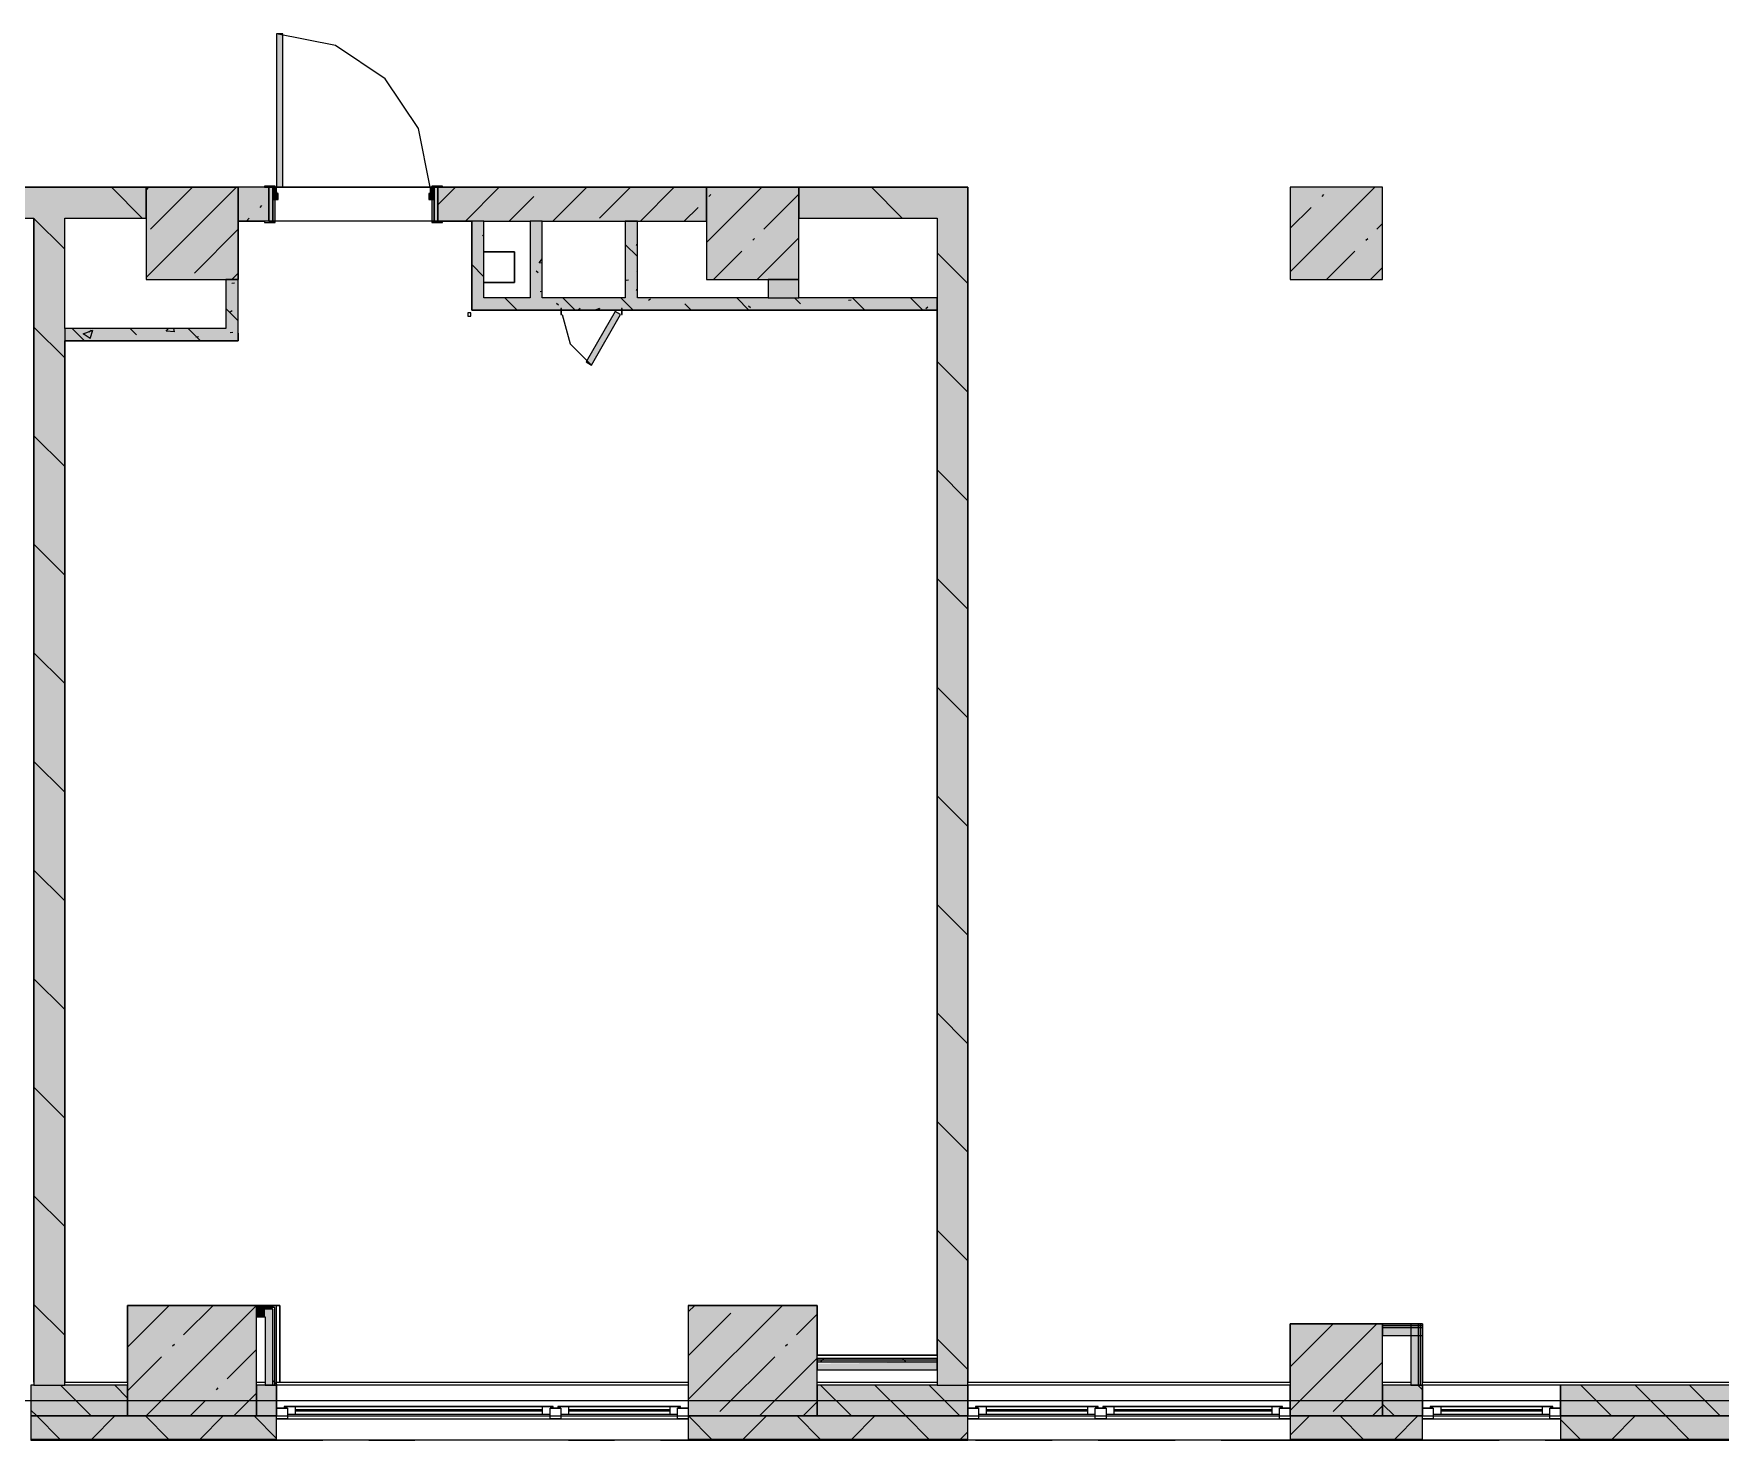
# Model space of a CAD drawing. Header units: millimetres. Extents: x -3817 to 677485, y -22715 to 103890.
# Drawn here: x 17176.7 to 17263.1, y -19605.9 to -19533.8 of the extents above; entities that cross this region are included whole.
import ezdxf

# ---------------------------------------------------------------- set-up
doc = ezdxf.new("R2010")
doc.units = ezdxf.units.MM
doc.layers.add('PDF _Геометрия', color=7, linetype='Continuous', true_color=0x1d1d1d)
doc.layers.add('PDF _Сплошная заливка', color=7, linetype='Continuous', true_color=0xffffff)

msp = doc.modelspace()

# ---------------------------------------------------------------- hatches: boundary and pattern name
at = {"layer": 'PDF _Сплошная заливка', "transparency": 33554559}
h = msp.add_hatch(color=256, dxfattribs=at)
h.paths.add_polyline_path([(17182.43, -19543.245), (17182.43, -19541.67), (17171.407, -19541.67), (17171.407, -19543.245), (17178.257, -19543.245)], flags=0)
h.paths.add_polyline_path([(17158.573, -19543.245), (17158.573, -19541.67), (17158.415, -19541.67), (17158.415, -19543.245)], flags=0)
h = msp.add_hatch(color=256, dxfattribs=at)
h.paths.add_polyline_path([(17187.154, -19543.403), (17188.729, -19543.403), (17188.729, -19541.67), (17187.154, -19541.67)], flags=0)
h.paths.add_polyline_path([(17211.167, -19543.403), (17211.167, -19541.67), (17197.39, -19541.67), (17197.39, -19543.403), (17205.853, -19543.403)], flags=0)
for points in [[(17222.98, -19543.245), (17224.555, -19543.245), (17224.555, -19541.67), (17215.892, -19541.67), (17215.892, -19543.245), (17220.46, -19543.245)], [(17202.744, -19547.339), (17202.744, -19543.403), (17202.115, -19543.403), (17202.115, -19547.339), (17202.201, -19547.339)], [(17222.98, -19603.086), (17224.555, -19603.086), (17224.555, -19543.245), (17222.98, -19543.245), (17222.98, -19601.977)], [(17220.46, -19547.969), (17222.98, -19547.969), (17222.98, -19547.339), (17199.752, -19547.339), (17199.752, -19547.969), (17205.853, -19547.969)], [(17181.485, -19604.66), (17188.099, -19604.66), (17188.099, -19598.991), (17181.485, -19598.991), (17181.485, -19601.977)], [(17188.926, -19599.09), (17189.025, -19598.991), (17188.099, -19598.991), (17188.099, -19599.09), (17188.532, -19599.09)], [(17189.025, -19603.086), (17189.123, -19603.086), (17189.123, -19598.991), (17189.025, -19599.09), (17189.025, -19601.977)], [(17210.223, -19604.66), (17216.836, -19604.66), (17216.836, -19598.991), (17210.223, -19598.991), (17210.223, -19601.977)], [(17188.926, -19603.086), (17189.025, -19603.086), (17189.025, -19599.09), (17188.926, -19599.188), (17188.926, -19601.977)], [(17241.09, -19604.66), (17245.814, -19604.66), (17245.814, -19599.936), (17241.09, -19599.936), (17241.09, -19601.977)], [(17222.98, -19601.806), (17222.98, -19601.708), (17216.836, -19601.708), (17216.836, -19601.806), (17220.46, -19601.806)], [(17222.98, -19601.904), (17222.98, -19601.806), (17216.836, -19601.806), (17216.836, -19601.904), (17220.46, -19601.904)], [(17224.555, -19604.66), (17224.555, -19603.086), (17216.836, -19603.086), (17216.836, -19604.66), (17220.46, -19604.66)]]:
    msp.add_hatch(color=256, dxfattribs=at).paths.add_polyline_path(points)
at = {"layer": 'PDF _Сплошная заливка', "true_color": 0xe7e7e7, "transparency": 33554559}
for points in [[(17188.532, -19603.086), (17188.926, -19603.086), (17188.926, -19599.188), (17188.532, -19599.188), (17188.532, -19601.977)], [(17220.46, -19602.298), (17222.98, -19602.298), (17222.98, -19601.904), (17216.836, -19601.977), (17216.836, -19602.298)]]:
    msp.add_hatch(color=254, dxfattribs=at).paths.add_polyline_path(points)
at = {"layer": 'PDF _Сплошная заливка', "transparency": 33554559}
h = msp.add_hatch(color=256, dxfattribs=at)
h.paths.add_polyline_path([(17577.219, -19605.841), (17577.219, -19604.66), (17544.622, -19604.66), (17544.622, -19605.841), (17571.022, -19605.841)], flags=0)
h.paths.add_polyline_path([(17527.202, -19605.841), (17537.536, -19605.841), (17537.536, -19604.66), (17509.19, -19604.66), (17509.19, -19605.841), (17512.595, -19605.841)], flags=0)
h.paths.add_polyline_path([(17494.23, -19605.841), (17502.104, -19605.841), (17502.104, -19604.66), (17494.23, -19604.66)], flags=0)
h.paths.add_polyline_path([(17468.775, -19605.841), (17469.822, -19605.841), (17469.822, -19604.66), (17460.767, -19604.66), (17460.767, -19605.841)], flags=0)
h.paths.add_polyline_path([(17444.232, -19605.841), (17444.232, -19604.66), (17438.327, -19604.66), (17438.327, -19605.841), (17439.562, -19605.841)], flags=0)
h.paths.add_polyline_path([(17430.217, -19605.841), (17431.24, -19605.841), (17431.24, -19604.66), (17424.39, -19604.66), (17424.39, -19605.841), (17428.606, -19605.841)], flags=0)
h.paths.add_polyline_path([(17354.471, -19605.841), (17365.495, -19605.841), (17365.495, -19604.66), (17354.471, -19604.66)], flags=0)
h.paths.add_polyline_path([(17400.926, -19605.841), (17400.926, -19604.66), (17389.903, -19604.66), (17389.903, -19605.841), (17395.741, -19605.841)], flags=0)
h.paths.add_polyline_path([(17280.301, -19605.841), (17292.663, -19605.841), (17292.663, -19604.66), (17280.301, -19604.66)], flags=0)
h.paths.add_polyline_path([(17263.766, -19605.841), (17263.766, -19604.66), (17254.947, -19604.66), (17254.947, -19605.841)], flags=0)
h.paths.add_polyline_path([(17317.071, -19605.841), (17324.945, -19605.841), (17324.945, -19604.66), (17317.071, -19604.66)], flags=0)
h.paths.add_polyline_path([(17337.314, -19605.841), (17337.937, -19605.841), (17337.937, -19604.66), (17332.031, -19604.66), (17332.031, -19605.841)], flags=0)
h.paths.add_polyline_path([(17242.37, -19605.841), (17247.861, -19605.841), (17247.861, -19604.66), (17241.09, -19604.66), (17241.09, -19605.841)], flags=0)
h.paths.add_polyline_path([(17189.123, -19605.841), (17189.123, -19604.66), (17176.525, -19604.66), (17176.525, -19605.841), (17188.099, -19605.841)], flags=0)
h.paths.add_polyline_path([(17210.224, -19605.841), (17224.555, -19605.841), (17224.555, -19604.66), (17210.224, -19604.66)], flags=0)
h.paths.add_polyline_path([(17158.415, -19605.841), (17159.99, -19605.841), (17159.99, -19604.66), (17151.329, -19604.66), (17151.329, -19605.841), (17154.729, -19605.841)], flags=0)
h.paths.add_polyline_path([(17125.516, -19605.841), (17129.283, -19605.841), (17129.283, -19604.66), (17124.165, -19604.66), (17124.165, -19605.841)], flags=0)
h.paths.add_polyline_path([(17070.623, -19605.841), (17083.615, -19605.841), (17083.615, -19604.66), (17070.623, -19604.66)], flags=0)
h.paths.add_polyline_path([(17110.909, -19605.841), (17117.078, -19605.841), (17117.078, -19604.66), (17108.023, -19604.66), (17108.023, -19605.841)], flags=0)
h.paths.add_polyline_path([(17008.662, -19605.841), (17010.547, -19605.841), (17010.547, -19604.66), (16979.13, -19604.66), (16979.13, -19605.841), (17001.358, -19605.841)], flags=0)
h.paths.add_polyline_path([(17017.633, -19605.841), (17023.538, -19605.841), (17023.538, -19604.66), (17017.633, -19604.66)], flags=0)
h.paths.add_polyline_path([(17040.073, -19605.841), (17046.215, -19605.841), (17046.215, -19604.66), (17040.073, -19604.66)], flags=0)

# ---------------------------------------------------------------- linework, layer by layer
at = {"layer": 'PDF _Геометрия', "color": 253, "lineweight": 9, "true_color": 0xaaaaaa}
for points in [[(17189.123, -19533.797), (17189.123, -19541.67), (17189.438, -19541.67), (17189.438, -19533.797)], [(17189.044, -19541.67), (17189.044, -19541.607), (17188.493, -19541.607), (17188.493, -19541.67)], [(17188.926, -19543.403), (17188.926, -19541.67), (17188.729, -19541.67), (17188.729, -19543.403)], [(17189.123, -19541.67), (17188.926, -19541.67), (17188.926, -19542.3), (17189.202, -19542.3), (17189.202, -19541.985), (17189.123, -19541.985)], [(17189.044, -19541.678), (17189.044, -19541.67), (17188.926, -19541.67), (17188.926, -19541.678)], [(17196.997, -19541.67), (17196.997, -19541.985), (17196.918, -19541.985), (17196.918, -19542.3), (17197.193, -19542.3), (17197.193, -19541.67)], [(17197.075, -19541.67), (17197.627, -19541.67), (17197.627, -19541.607), (17197.075, -19541.607)], [(17197.075, -19541.678), (17197.193, -19541.678), (17197.193, -19541.67), (17197.075, -19541.67)], [(17197.193, -19543.403), (17197.39, -19543.403), (17197.39, -19541.67), (17197.193, -19541.67)], [(17189.044, -19543.403), (17189.044, -19542.3), (17188.926, -19542.3), (17188.926, -19543.403)], [(17197.075, -19543.403), (17197.193, -19543.403), (17197.193, -19542.3), (17197.075, -19542.3)], [(17189.044, -19543.466), (17189.044, -19543.403), (17188.493, -19543.403), (17188.493, -19543.466)], [(17197.075, -19543.466), (17197.627, -19543.466), (17197.627, -19543.403), (17197.075, -19543.403)], [(17199.752, -19546.552), (17201.325, -19546.552), (17201.325, -19544.977), (17199.752, -19544.977), (17201.325, -19544.977), (17201.325, -19546.552)], [(17199.752, -19546.552), (17201.325, -19546.552), (17201.325, -19544.977), (17199.752, -19544.977), (17201.325, -19544.977), (17201.325, -19546.552)], [(17203.725, -19547.875), (17203.685, -19547.875), (17203.685, -19548.19), (17203.725, -19548.19)], [(17205.26, -19550.781), (17206.756, -19548.19), (17206.483, -19548.032), (17204.987, -19550.624)], [(17206.795, -19547.875), (17206.795, -19548.19), (17206.835, -19548.19), (17206.835, -19547.875)]]:
    msp.add_lwpolyline(points, close=True, dxfattribs=at)
for points in [[(17196.997, -19541.67), (17196.397, -19538.657), (17194.69, -19536.103), (17192.136, -19534.396), (17189.123, -19533.797)], [(17171.398, -19541.67), (17187.154, -19541.67)], [(17189.438, -19541.67), (17197.075, -19541.67), (17189.123, -19541.67)], [(17197.627, -19541.67), (17224.555, -19541.67), (17224.555, -19602.928)], [(17176.682, -19602.928), (17176.682, -19543.245)], [(17188.493, -19543.403), (17187.154, -19543.403), (17187.154, -19546.395)], [(17210.224, -19598.991), (17216.836, -19598.991), (17216.836, -19601.55), (17222.98, -19601.55), (17222.98, -19547.969), (17199.123, -19547.969), (17199.123, -19543.403), (17197.627, -19543.403)], [(17203.764, -19548.19), (17204.165, -19549.686), (17205.26, -19550.781)], [(17187.154, -19549.149), (17187.154, -19549.544), (17178.257, -19549.544), (17178.257, -19602.928)], [(17181.485, -19602.928), (17181.485, -19598.991), (17189.28, -19598.991), (17189.28, -19602.928), (17189.28, -19598.991), (17189.025, -19598.991)], [(17241.09, -19602.928), (17241.09, -19599.936), (17247.861, -19599.936), (17247.861, -19602.928)], [(17222.98, -19601.55), (17216.836, -19601.55)], [(16963.638, -19603.873), (17062.06, -19603.873), (17185.816, -19603.873), (17284.238, -19603.873)]]:
    msp.add_lwpolyline(points, dxfattribs=at)
at = {"layer": 'PDF _Геометрия', "color": 7, "lineweight": 9}
for points in [[(17171.407, -19543.245), (17176.682, -19543.245), (17176.682, -19603.086), (17178.257, -19603.086), (17178.257, -19549.544), (17186.525, -19549.544), (17187.154, -19549.544), (17187.154, -19546.395), (17186.525, -19546.395), (17186.525, -19548.914), (17178.257, -19548.914), (17178.257, -19543.245), (17182.43, -19543.245), (17182.43, -19541.67), (17171.407, -19541.67)], [(17187.154, -19541.67), (17182.43, -19541.67), (17182.43, -19546.395), (17187.154, -19546.395)], [(17215.892, -19541.67), (17211.167, -19541.67), (17211.167, -19546.395), (17215.892, -19546.395)], [(17215.892, -19543.245), (17222.98, -19543.245), (17222.98, -19603.086), (17224.555, -19603.086), (17224.555, -19543.245), (17224.555, -19541.67), (17215.892, -19541.67)], [(17245.814, -19541.67), (17241.09, -19541.67), (17241.09, -19546.395), (17245.814, -19546.395)], [(17199.752, -19543.403), (17202.115, -19543.403), (17202.115, -19547.339), (17199.752, -19547.339)], [(17215.892, -19547.339), (17215.892, -19546.395), (17214.317, -19546.395), (17214.317, -19547.339)], [(17199.079, -19548.111), (17198.926, -19548.111), (17198.926, -19548.269), (17199.079, -19548.269)], [(17188.099, -19598.991), (17181.485, -19598.991), (17181.485, -19604.66), (17188.099, -19604.66)], [(17188.099, -19599.582), (17188.532, -19599.582), (17188.532, -19603.086), (17189.123, -19603.086), (17189.123, -19598.991), (17189.025, -19598.991), (17188.532, -19598.991), (17188.099, -19598.991)], [(17216.836, -19598.991), (17210.223, -19598.991), (17210.223, -19604.66), (17216.836, -19604.66)], [(17245.814, -19599.936), (17241.09, -19599.936), (17241.09, -19604.66), (17245.814, -19604.66)], [(17245.814, -19600.527), (17247.861, -19600.527), (17247.861, -19599.936), (17245.814, -19599.936)], [(17247.27, -19599.936), (17247.27, -19603.086), (17247.861, -19603.086), (17247.861, -19599.936)], [(17216.836, -19602.298), (17222.98, -19602.298), (17222.98, -19601.708), (17216.836, -19601.708)], [(17189.123, -19604.66), (17189.123, -19603.086), (17188.099, -19603.086), (17188.099, -19604.66)], [(17247.861, -19604.66), (17247.861, -19603.086), (17245.814, -19603.086), (17245.814, -19604.66)], [(17247.861, -19604.66), (17254.947, -19604.66), (17254.947, -19603.086), (17247.861, -19603.086)], [(17263.766, -19604.66), (17263.766, -19603.086), (17254.947, -19603.086), (17254.947, -19604.66)], [(17189.123, -19604.802), (17189.123, -19604.251), (17189.674, -19604.251), (17189.674, -19604.802)], [(17203.296, -19604.172), (17189.517, -19604.172), (17189.517, -19604.251), (17189.674, -19604.251), (17189.674, -19604.566), (17203.138, -19604.566), (17203.138, -19604.251), (17203.296, -19604.251)], [(17203.138, -19604.802), (17203.138, -19604.251), (17203.689, -19604.251), (17203.689, -19604.802)], [(17209.831, -19604.172), (17203.532, -19604.172), (17203.532, -19604.251), (17203.689, -19604.251), (17203.689, -19604.566), (17209.673, -19604.566), (17209.673, -19604.251), (17209.831, -19604.251)], [(17209.673, -19604.802), (17209.673, -19604.251), (17210.224, -19604.251), (17210.224, -19604.802)], [(17224.555, -19604.802), (17224.555, -19604.251), (17225.106, -19604.251), (17225.106, -19604.802)], [(17231.247, -19604.172), (17224.948, -19604.172), (17224.948, -19604.251), (17225.106, -19604.251), (17225.106, -19604.566), (17231.09, -19604.566), (17231.09, -19604.251), (17231.247, -19604.251)], [(17231.09, -19604.802), (17231.09, -19604.251), (17231.641, -19604.251), (17231.641, -19604.802)], [(17240.696, -19604.172), (17231.484, -19604.172), (17231.484, -19604.251), (17231.641, -19604.251), (17231.641, -19604.566), (17240.538, -19604.566), (17240.538, -19604.251), (17240.696, -19604.251)], [(17240.538, -19604.802), (17240.538, -19604.251), (17241.09, -19604.251), (17241.09, -19604.802)], [(17247.861, -19604.802), (17247.861, -19604.251), (17248.412, -19604.251), (17248.412, -19604.802)], [(17254.554, -19604.172), (17248.255, -19604.172), (17248.255, -19604.251), (17248.412, -19604.251), (17248.412, -19604.566), (17254.396, -19604.566), (17254.396, -19604.251), (17254.554, -19604.251)], [(17254.396, -19604.802), (17254.396, -19604.251), (17254.947, -19604.251), (17254.947, -19604.802)], [(17189.123, -19604.66), (17176.525, -19604.66), (17176.525, -19605.904), (17189.123, -19605.904)], [(17189.123, -19605.904), (17189.123, -19604.66), (17210.224, -19604.66), (17210.224, -19605.904)], [(17224.555, -19604.66), (17210.224, -19604.66), (17210.224, -19605.904), (17224.555, -19605.904)], [(17224.555, -19605.904), (17224.555, -19604.66), (17241.09, -19604.66), (17241.09, -19605.904)], [(17247.861, -19604.66), (17241.09, -19604.66), (17241.09, -19605.904), (17247.861, -19605.904)], [(17247.861, -19605.904), (17247.861, -19604.66), (17254.947, -19604.66), (17254.947, -19605.904)], [(17263.766, -19604.66), (17254.947, -19604.66), (17254.947, -19605.904), (17263.766, -19605.904)], [(17189.123, -19605.904), (17191.485, -19605.904)], [(17204.081, -19605.904), (17206.443, -19605.904)], [(17219.043, -19605.904), (17222.586, -19605.904)], [(17224.948, -19605.904), (17228.885, -19605.904)], [(17231.247, -19605.904), (17235.184, -19605.904)], [(17247.861, -19605.904), (17251.798, -19605.904)], [(17254.16, -19605.904), (17258.097, -19605.904)]]:
    msp.add_lwpolyline(points, close=True, dxfattribs=at)
for points in [[(17182.226, -19543.245), (17180.651, -19541.67)], [(17182.43, -19541.809), (17182.569, -19541.67)], [(17182.43, -19546.299), (17187.059, -19541.67)], [(17182.665, -19543.82), (17184.814, -19541.67)], [(17188.493, -19541.67), (17187.154, -19541.67), (17187.154, -19543.403), (17188.493, -19543.403)], [(17188.729, -19543.403), (17188.729, -19541.67)], [(17189.123, -19541.67), (17197.075, -19541.67)], [(17197.39, -19542.564), (17198.284, -19541.67)], [(17197.39, -19541.67), (17197.39, -19543.403)], [(17214.317, -19547.339), (17207.624, -19547.339), (17207.624, -19543.403), (17206.994, -19543.403), (17206.994, -19547.339), (17202.744, -19547.339), (17202.744, -19543.403), (17211.167, -19543.403), (17211.167, -19541.67), (17197.627, -19541.67)], [(17198.797, -19543.403), (17200.529, -19541.67)], [(17203.287, -19543.403), (17205.019, -19541.67)], [(17205.676, -19543.258), (17207.264, -19541.67)], [(17207.777, -19543.403), (17209.509, -19541.67)], [(17211.167, -19544.502), (17213.999, -19541.67)], [(17221.199, -19543.245), (17219.624, -19541.67)], [(17241.09, -19546.01), (17245.429, -19541.67)], [(17188.277, -19542.697), (17188.371, -19542.604)], [(17201.042, -19543.403), (17202.308, -19542.136)], [(17210.022, -19543.403), (17210.727, -19542.697)], [(17211.288, -19542.136), (17211.382, -19542.043)], [(17214.095, -19543.82), (17215.892, -19542.023)], [(17241.09, -19543.765), (17242.157, -19542.697)], [(17242.718, -19542.136), (17242.812, -19542.043)], [(17178.257, -19544.844), (17176.682, -19543.269)], [(17187.572, -19543.403), (17187.716, -19543.258)], [(17197.075, -19543.403), (17189.044, -19543.403)], [(17197.627, -19543.403), (17199.123, -19543.403), (17199.123, -19547.969), (17199.752, -19547.969), (17222.98, -19547.969), (17222.98, -19547.339), (17215.892, -19547.339)], [(17199.752, -19543.403), (17199.123, -19543.403)], [(17202.744, -19543.403), (17202.115, -19543.403)], [(17245.524, -19543.82), (17245.814, -19543.53)], [(17184.91, -19546.065), (17187.154, -19543.82)], [(17213.533, -19544.381), (17213.627, -19544.288)], [(17213.765, -19546.395), (17215.892, -19544.268)], [(17244.963, -19544.381), (17245.057, -19544.288)], [(17211.52, -19546.395), (17212.972, -19544.942)], [(17224.555, -19546.601), (17222.98, -19545.027)], [(17242.949, -19546.395), (17244.402, -19544.942)], [(17186.825, -19546.395), (17187.154, -19546.065)], [(17245.194, -19546.395), (17245.814, -19545.775)], [(17178.257, -19550.412), (17176.682, -19548.837)], [(17178.257, -19548.914), (17178.257, -19549.544)], [(17224.555, -19552.169), (17222.98, -19550.594)], [(17178.257, -19555.979), (17176.682, -19554.405)], [(17224.555, -19557.736), (17222.98, -19556.162)], [(17178.257, -19561.547), (17176.682, -19559.972)], [(17224.555, -19563.304), (17222.98, -19561.729)], [(17178.257, -19567.115), (17176.682, -19565.54)], [(17224.555, -19568.871), (17222.98, -19567.297)], [(17178.257, -19572.682), (17176.682, -19571.107)], [(17224.555, -19574.439), (17222.98, -19572.864)], [(17178.257, -19578.25), (17176.682, -19576.675)], [(17224.555, -19580.007), (17222.98, -19578.432)], [(17178.257, -19583.817), (17176.682, -19582.243)], [(17224.555, -19585.574), (17222.98, -19583.999)], [(17178.257, -19589.385), (17176.682, -19587.81)], [(17224.555, -19591.142), (17222.98, -19589.567)], [(17178.257, -19594.952), (17176.682, -19593.378)], [(17224.555, -19596.709), (17222.98, -19595.135)], [(17178.257, -19600.52), (17176.682, -19598.945)], [(17181.485, -19601.124), (17183.618, -19598.991)], [(17182.439, -19604.66), (17188.099, -19599)], [(17184.349, -19600.506), (17185.863, -19598.991)], [(17210.223, -19599.326), (17210.558, -19598.991)], [(17210.223, -19603.816), (17215.048, -19598.991)], [(17189.025, -19603.086), (17189.025, -19599.09), (17188.926, -19599.09), (17188.532, -19599.09), (17188.099, -19599.09)], [(17188.926, -19603.086), (17188.926, -19599.188), (17188.532, -19599.188), (17188.099, -19599.188)], [(17210.223, -19601.571), (17212.411, -19599.383)], [(17215.778, -19600.506), (17216.836, -19599.447)], [(17224.555, -19602.277), (17222.98, -19600.702)], [(17241.09, -19604.379), (17245.533, -19599.936)], [(17241.09, -19602.134), (17243.288, -19599.936)], [(17247.861, -19600.035), (17245.814, -19600.035)], [(17247.861, -19600.133), (17245.814, -19600.133)], [(17247.664, -19603.086), (17247.664, -19599.936)], [(17247.763, -19603.086), (17247.763, -19599.936)], [(17181.485, -19603.369), (17183.226, -19601.628)], [(17183.787, -19601.067), (17183.881, -19600.973)], [(17186.594, -19602.75), (17188.099, -19601.245)], [(17211.85, -19604.434), (17214.656, -19601.628)], [(17215.217, -19601.067), (17215.31, -19600.973)], [(17213.869, -19604.66), (17216.836, -19601.692)], [(17222.98, -19601.806), (17216.836, -19601.806)], [(17222.98, -19601.904), (17216.836, -19601.904)], [(17216.984, -19601.904), (17217.082, -19601.806), (17217.181, -19601.708)], [(17221.398, -19601.904), (17221.3, -19601.806), (17221.202, -19601.708)], [(17243.279, -19604.434), (17245.814, -19601.9)], [(17176.682, -19603.086), (17176.525, -19603.086), (17176.525, -19604.66), (17181.485, -19604.66), (17181.485, -19603.086), (17178.257, -19603.086)], [(17179.614, -19604.66), (17178.039, -19603.086)], [(17178.257, -19602.928), (17181.485, -19602.928)], [(17181.485, -19603.748), (17180.823, -19603.086)], [(17186.032, -19603.312), (17186.126, -19603.218)], [(17188.099, -19602.928), (17188.532, -19602.928)], [(17189.149, -19603.06), (17189.025, -19602.936), (17188.926, -19602.838)], [(17189.119, -19602.928), (17210.223, -19602.928)], [(17210.223, -19603.086), (17189.123, -19603.086), (17189.123, -19604.66), (17210.224, -19604.66), (17211.01, -19604.66)], [(17216.836, -19602.928), (17222.98, -19602.928)], [(17222.98, -19603.086), (17216.836, -19603.086), (17216.836, -19604.66), (17224.555, -19604.66), (17224.555, -19603.086), (17224.555, -19604.66), (17241.09, -19604.66), (17241.09, -19603.086), (17240.932, -19603.086), (17224.555, -19603.086)], [(17218.587, -19604.66), (17217.012, -19603.086)], [(17222.552, -19605.841), (17221.371, -19604.66), (17219.796, -19603.086)], [(17224.154, -19604.66), (17222.58, -19603.086)], [(17224.555, -19602.928), (17241.09, -19602.928)], [(17245.814, -19602.928), (17247.27, -19602.928)], [(17247.861, -19603.313), (17247.634, -19603.086)], [(17247.698, -19603.15), (17247.649, -19603.101)], [(17247.861, -19602.928), (17280.143, -19602.928), (17280.143, -19604.66)], [(17257.56, -19604.66), (17255.985, -19603.086)], [(17261.525, -19605.841), (17260.343, -19604.66), (17258.769, -19603.086)], [(17263.127, -19604.66), (17261.553, -19603.086)], [(17184.684, -19604.66), (17185.471, -19603.873)], [(17186.929, -19604.66), (17188.099, -19603.49)], [(17189.674, -19604.251), (17189.123, -19604.251)], [(17189.517, -19604.172), (17203.296, -19604.172)], [(17190.068, -19604.172), (17190.068, -19604.566)], [(17202.744, -19604.172), (17202.744, -19604.566)], [(17203.689, -19604.251), (17203.138, -19604.251)], [(17203.532, -19604.172), (17209.831, -19604.172)], [(17204.083, -19604.172), (17204.083, -19604.566)], [(17209.28, -19604.172), (17209.28, -19604.566)], [(17210.223, -19604.251), (17209.673, -19604.251)], [(17216.114, -19604.66), (17216.836, -19603.937)], [(17225.106, -19604.251), (17224.555, -19604.251)], [(17224.948, -19604.172), (17231.247, -19604.172)], [(17225.5, -19604.172), (17225.5, -19604.566)], [(17230.696, -19604.172), (17230.696, -19604.566)], [(17231.641, -19604.251), (17231.09, -19604.251)], [(17231.484, -19604.172), (17240.696, -19604.172)], [(17232.035, -19604.172), (17232.035, -19604.566)], [(17240.145, -19604.172), (17240.145, -19604.566)], [(17241.09, -19604.251), (17240.538, -19604.251)], [(17245.298, -19604.66), (17245.814, -19604.145)], [(17246.425, -19604.66), (17245.814, -19604.05)], [(17248.412, -19604.251), (17247.861, -19604.251)], [(17248.255, -19604.172), (17254.554, -19604.172)], [(17248.806, -19604.172), (17248.806, -19604.566)], [(17254.003, -19604.172), (17254.003, -19604.566)], [(17254.947, -19604.251), (17254.396, -19604.251)], [(17178.011, -19605.841), (17176.83, -19604.66), (17176.525, -19604.355)], [(17179.642, -19605.841), (17180.823, -19604.66)], [(17183.579, -19605.841), (17182.398, -19604.66)], [(17185.209, -19605.841), (17186.39, -19604.66)], [(17189.123, -19605.818), (17187.965, -19604.66)], [(17189.123, -19604.802), (17210.224, -19604.802)], [(17190.068, -19604.33), (17202.744, -19604.33)], [(17202.744, -19604.408), (17190.068, -19604.408)], [(17204.083, -19604.33), (17209.28, -19604.33)], [(17209.28, -19604.408), (17204.083, -19604.408)], [(17211.416, -19605.841), (17210.235, -19604.66)], [(17213.047, -19605.841), (17214.228, -19604.66)], [(17216.984, -19605.841), (17215.803, -19604.66)], [(17218.615, -19605.841), (17219.796, -19604.66)], [(17224.555, -19604.802), (17241.09, -19604.802)], [(17225.5, -19604.33), (17230.696, -19604.33)], [(17230.696, -19604.408), (17225.5, -19604.408)], [(17232.035, -19604.33), (17240.145, -19604.33)], [(17240.145, -19604.408), (17232.035, -19604.408)], [(17241.09, -19605.637), (17242.066, -19604.66)], [(17244.822, -19605.841), (17243.641, -19604.66)], [(17246.453, -19605.841), (17247.634, -19604.66)], [(17247.861, -19604.802), (17254.947, -19604.802)], [(17248.806, -19604.33), (17254.003, -19604.33)], [(17254.003, -19604.408), (17248.806, -19604.408)], [(17255.957, -19605.841), (17254.947, -19604.832)], [(17257.588, -19605.841), (17258.769, -19604.66)], [(17176.525, -19605.841), (17189.123, -19605.841)], [(17176.525, -19605.865), (17189.123, -19605.865)], [(17177.903, -19605.904), (17181.446, -19605.904), (17177.903, -19605.904)], [(17193.847, -19605.904), (17196.209, -19605.904), (17193.847, -19605.904)], [(17208.805, -19605.904), (17211.167, -19605.904), (17208.805, -19605.904)], [(17210.224, -19605.841), (17224.555, -19605.841)], [(17210.224, -19605.865), (17224.555, -19605.865)], [(17224.182, -19605.841), (17224.555, -19605.469)], [(17237.546, -19605.904), (17241.09, -19605.904), (17237.546, -19605.904)], [(17241.09, -19605.841), (17247.861, -19605.841)], [(17241.09, -19605.865), (17247.861, -19605.865)], [(17254.947, -19605.841), (17263.766, -19605.841)], [(17254.947, -19605.865), (17263.766, -19605.865)], [(17260.459, -19605.904), (17264.396, -19605.904), (17260.459, -19605.904)]]:
    msp.add_lwpolyline(points, dxfattribs=at)
at = {"layer": 'PDF _Геометрия', "color": 8, "lineweight": 9, "true_color": 0x787878}
for points in [[(17199.683, -19544.131), (17199.752, -19544.194)], [(17207.624, -19545.224), (17206.994, -19544.594)], [(17202.744, -19545.555), (17202.579, -19545.54), (17202.744, -19545.344)], [(17207.559, -19544.608), (17207.624, -19544.649)], [(17199.752, -19546.264), (17199.123, -19545.634)], [(17202.522, -19546.062), (17202.423, -19545.963)], [(17207.624, -19545.982), (17207.6, -19545.98), (17207.624, -19545.951)], [(17186.827, -19546.578), (17186.958, -19546.561)], [(17202.634, -19547.016), (17202.744, -19547.001)], [(17207.037, -19546.436), (17207.168, -19546.419)], [(17207.559, -19546.906), (17207.624, -19546.966)], [(17187.154, -19548.512), (17186.525, -19547.883)], [(17186.736, -19548.061), (17186.841, -19547.981)], [(17201.458, -19547.969), (17200.828, -19547.339)], [(17203.477, -19547.606), (17203.574, -19547.696)], [(17204.43, -19547.969), (17203.8, -19547.339)], [(17204.588, -19547.952), (17204.692, -19547.872)], [(17205.416, -19547.969), (17205.699, -19547.86)], [(17205.663, -19547.969), (17205.7, -19547.861)], [(17207.398, -19547.969), (17206.768, -19547.339)], [(17208.181, -19547.46), (17208.286, -19547.379)], [(17210.369, -19547.969), (17210.046, -19547.646)], [(17213.337, -19547.969), (17212.707, -19547.339)], [(17213.318, -19547.742), (17213.416, -19547.831)], [(17215.985, -19547.646), (17215.679, -19547.339)], [(17218.44, -19547.453), (17218.571, -19547.436)], [(17219.277, -19547.969), (17218.647, -19547.339)], [(17222.248, -19547.969), (17221.618, -19547.339)], [(17222.397, -19547.876), (17222.502, -19547.795)], [(17179.275, -19549.544), (17178.645, -19548.914)], [(17181.932, -19549.23), (17181.617, -19548.914)], [(17183.886, -19549.085), (17183.468, -19549.048), (17183.581, -19548.914)], [(17183.886, -19549.085), (17183.855, -19548.914)], [(17185.215, -19549.544), (17184.585, -19548.914)], [(17179.557, -19549.42), (17179.209, -19549.185), (17179.699, -19548.997)], [(17179.507, -19549.079), (17179.612, -19548.998)], [(17179.557, -19549.42), (17179.699, -19548.997)], [(17184.986, -19549.339), (17185.117, -19549.322)], [(17186.738, -19549.108), (17186.869, -19549.091)]]:
    msp.add_lwpolyline(points, dxfattribs=at)
at = {"layer": 'PDF _Сплошная заливка', "color": 254, "lineweight": 35, "true_color": 0xe2e2e2, "transparency": 33554559}
for points in [[(17189.438, -19541.67), (17189.438, -19533.797), (17189.123, -19541.67), (17189.123, -19533.797)], [(17189.044, -19541.67), (17189.044, -19541.607), (17188.493, -19541.67)], [(17188.926, -19542.3), (17189.202, -19542.3), (17188.926, -19541.67), (17189.123, -19541.67)], [(17197.193, -19542.3), (17197.193, -19541.67), (17196.918, -19542.3), (17196.997, -19541.67)], [(17197.627, -19541.67), (17197.627, -19541.607), (17197.075, -19541.67)], [(17189.044, -19543.403), (17189.044, -19542.3), (17188.926, -19543.403), (17188.926, -19542.3)], [(17197.193, -19543.403), (17197.193, -19542.3), (17197.075, -19543.403), (17197.075, -19542.3)], [(17189.044, -19543.466), (17189.044, -19543.403), (17188.493, -19543.466)], [(17197.627, -19543.466), (17197.627, -19543.403), (17197.075, -19543.466)], [(17205.26, -19550.781), (17206.756, -19548.19), (17204.987, -19550.624), (17206.483, -19548.032)]]:
    msp.add_solid(points, dxfattribs=at)
at = {"layer": 'PDF _Сплошная заливка', "lineweight": 35, "transparency": 33554559}
for points in [[(17182.43, -19546.395), (17187.154, -19546.395), (17182.43, -19541.67), (17187.154, -19541.67)], [(17215.892, -19546.395), (17215.892, -19541.67), (17211.167, -19546.395), (17211.167, -19541.67)], [(17245.814, -19546.395), (17245.814, -19541.67), (17241.09, -19546.395), (17241.09, -19541.67)], [(17178.257, -19603.086), (17178.257, -19543.245), (17176.682, -19603.086), (17176.682, -19543.245)], [(17199.752, -19547.969), (17199.752, -19543.403), (17199.123, -19547.969), (17199.123, -19543.403)], [(17207.624, -19547.339), (17207.624, -19543.403), (17206.994, -19547.339), (17206.994, -19543.403)], [(17187.154, -19549.544), (17187.154, -19546.395), (17186.525, -19549.544), (17186.525, -19546.395)], [(17215.892, -19547.339), (17215.892, -19546.395), (17214.317, -19547.339), (17214.317, -19546.395)], [(17186.525, -19549.544), (17186.525, -19548.914), (17178.257, -19549.544), (17178.257, -19548.914)], [(17188.099, -19599.188), (17188.926, -19599.188), (17188.099, -19599.09), (17188.926, -19599.09)], [(17247.861, -19600.035), (17247.861, -19599.936), (17245.814, -19600.035), (17245.814, -19599.936)], [(17247.861, -19600.133), (17247.861, -19600.035), (17245.814, -19600.133), (17245.814, -19600.035)], [(17247.763, -19603.086), (17247.763, -19599.936), (17247.664, -19603.086), (17247.664, -19599.936)], [(17247.861, -19603.086), (17247.861, -19599.936), (17247.763, -19603.086), (17247.763, -19599.936)], [(17176.525, -19604.66), (17181.485, -19604.66), (17176.525, -19603.086), (17181.485, -19603.086)], [(17189.123, -19604.66), (17189.123, -19603.086), (17188.099, -19604.66), (17188.099, -19603.086)], [(17245.814, -19604.66), (17247.861, -19604.66), (17245.814, -19603.086), (17247.861, -19603.086)], [(17263.766, -19604.66), (17263.766, -19603.086), (17254.947, -19604.66), (17254.947, -19603.086)]]:
    msp.add_solid(points, dxfattribs=at)
at = {"layer": 'PDF _Сплошная заливка', "color": 7, "lineweight": 35, "true_color": 0xfbfbfb, "transparency": 33554559}
for points in [[(17188.926, -19543.403), (17188.926, -19541.67), (17188.729, -19543.403), (17188.729, -19541.67)], [(17197.39, -19543.403), (17197.39, -19541.67), (17197.193, -19543.403), (17197.193, -19541.67)]]:
    msp.add_solid(points, dxfattribs=at)
at = {"layer": 'PDF _Сплошная заливка', "color": 254, "lineweight": 35, "true_color": 0xe7e7e7, "transparency": 33554559}
for points in [[(17188.532, -19599.582), (17188.532, -19599.188), (17188.099, -19599.582), (17188.099, -19599.188)], [(17247.861, -19600.527), (17247.861, -19600.133), (17245.814, -19600.527), (17245.814, -19600.133)], [(17247.664, -19603.086), (17247.664, -19599.936), (17247.27, -19603.086), (17247.27, -19599.936)]]:
    msp.add_solid(points, dxfattribs=at)

doc.saveas('drawing.dxf')
